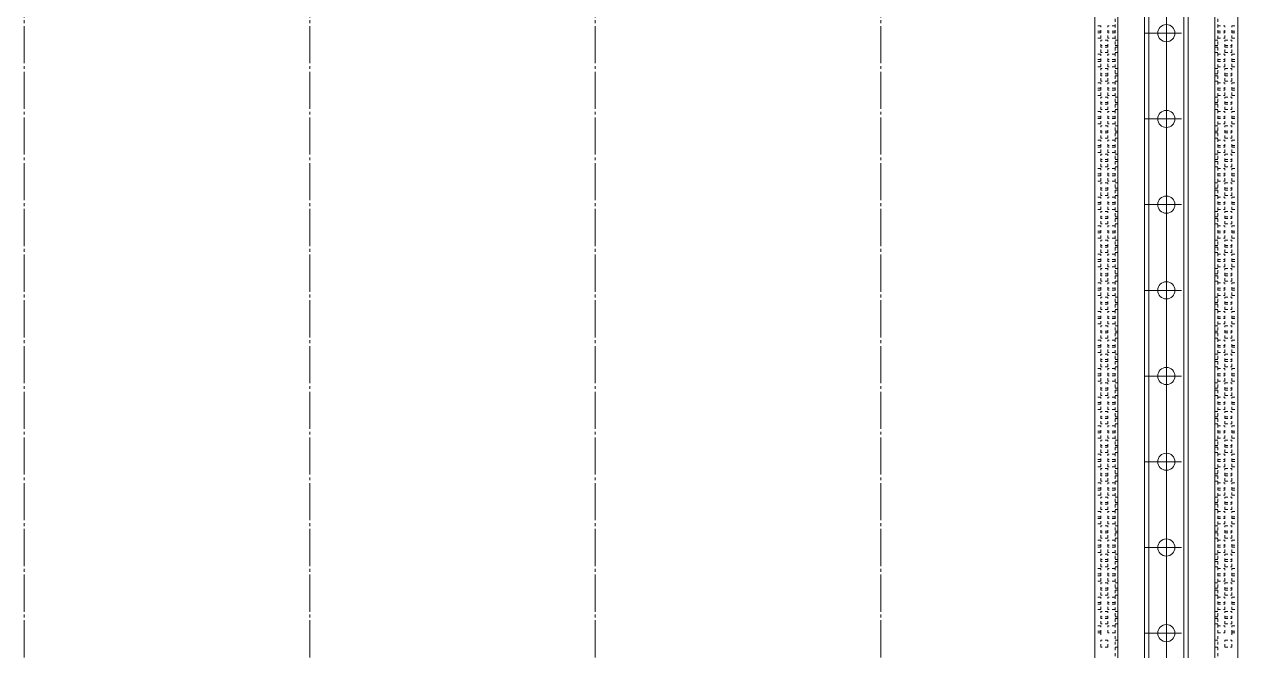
# Model space of a CAD drawing. Header units: millimetres. Extents: x 132745 to 150447, y -25377 to -12762.
# Drawn here: x 134965.9 to 135390.9, y -15316.6 to -15097.3 of the extents above; entities that cross this region are included whole.
import ezdxf

# ---------------------------------------------------------------- set-up
doc = ezdxf.new("R2010")
doc.units = ezdxf.units.MM
doc.linetypes.add('AD_LTYPE1 0 mm', pattern=[16, 13, -1, 1, -1])
doc.linetypes.add('AD_LTYPE3 0 mm', pattern=[2, 1, -1])
doc.layers.add('CAXA_0', color=7, linetype='Continuous', lineweight=18)
for name, color, linetype, lineweight, true_color in [('cdr_dwg1', 4, 'Continuous', 18, 0x00ffff), ('cdr_dwg3', 1, 'AD_LTYPE1 0 mm', 18, 0xff0000), ('cdr_dwg5', 6, 'AD_LTYPE3 0 mm', 18, 0xff00ff)]:
    doc.layers.add(name, color=color, linetype=linetype, lineweight=lineweight, true_color=true_color)

msp = doc.modelspace()

# ---------------------------------------------------------------- linework, layer by layer
at = {"layer": 'CAXA_0', "color": 4, "linetype": 'Continuous', "true_color": 0x00ffff}
for p, q in [((135358.217, -16145.337), (135358.217, -14441.471)), ((135373.602, -16145.337), (135373.602, -14441.471))]:
    msp.add_line(p, q, dxfattribs=at)
at = {"layer": 'CAXA_0', "color": 7, "linetype": 'Continuous'}
for p, q in [((135359.756, -16145.337), (135359.756, -14441.471)), ((135372.064, -16145.337), (135372.064, -14441.471))]:
    msp.add_line(p, q, dxfattribs=at)
at = {"layer": 'cdr_dwg1', "linetype": 'Continuous'}
for p, q in [((135340.91, -14481.471), (135340.91, -16135.337)), ((135348.91, -14481.471), (135348.91, -16135.337)), ((135382.91, -14481.471), (135382.91, -16135.337)), ((135390.91, -14481.471), (135390.91, -16135.337))]:
    msp.add_line(p, q, dxfattribs=at)
for centre in [(135365.91, -15100.471), (135365.91, -15130.471), (135365.91, -15160.471), (135365.91, -15190.471), (135365.91, -15220.471), (135365.91, -15250.471), (135365.91, -15280.471), (135365.91, -15310.471)]:
    msp.add_circle(centre, 3, dxfattribs=at)
at = {"layer": 'cdr_dwg3', "linetype": 'AD_LTYPE1 0 mm'}
for p, q in [((134965.91, -14377.961), (134965.91, -16225.471)), ((135065.91, -14377.961), (135065.91, -16225.471)), ((135165.91, -14377.961), (135165.91, -16225.471)), ((135265.91, -14377.961), (135265.91, -16225.471)), ((135365.91, -14377.961), (135365.91, -16225.471)), ((135365.91, -14409.707), (135365.91, -15588.471)), ((135365.91, -14437.471), (135365.91, -15451.791)), ((135358.217, -15100.471), (135372.064, -15100.471)), ((135358.217, -15130.471), (135372.064, -15130.471)), ((135358.217, -15160.471), (135372.064, -15160.471)), ((135358.217, -15190.471), (135372.064, -15190.471)), ((135358.217, -15220.471), (135372.064, -15220.471)), ((135358.217, -15250.471), (135372.064, -15250.471)), ((135358.217, -15280.471), (135372.064, -15280.471)), ((135358.217, -15310.471), (135372.064, -15310.471))]:
    msp.add_line(p, q, dxfattribs=at)
at = {"layer": 'cdr_dwg5', "linetype": 'AD_LTYPE3 0 mm'}
for p, q in [((135347.932, -15400.471), (135347.932, -14796.567)), ((135383.887, -15400.471), (135383.887, -14796.567)), ((135347.932, -15308.428), (135347.932, -14975.332)), ((135383.887, -15308.428), (135383.887, -14975.332)), ((135342.932, -15097.862), (135340.91, -15097.862)), ((135342.932, -15099.724), (135340.91, -15099.724)), ((135342.932, -15100.362), (135342.932, -15097.862)), ((135342.932, -15102.224), (135342.932, -15099.724)), ((135347.932, -15097.862), (135345.432, -15097.862)), ((135345.432, -15100.362), (135345.432, -15097.862)), ((135347.932, -15099.724), (135345.432, -15099.724)), ((135345.432, -15102.224), (135345.432, -15099.724)), ((135383.887, -15097.862), (135386.387, -15097.862)), ((135383.887, -15099.724), (135386.387, -15099.724)), ((135386.387, -15100.362), (135386.387, -15097.862)), ((135386.387, -15102.224), (135386.387, -15099.724)), ((135388.887, -15097.862), (135390.91, -15097.862)), ((135388.887, -15100.362), (135388.887, -15097.862)), ((135388.887, -15099.724), (135390.91, -15099.724)), ((135388.887, -15102.224), (135388.887, -15099.724)), ((135342.932, -15100.362), (135340.91, -15100.362)), ((135342.932, -15102.224), (135340.91, -15102.224)), ((135345.432, -15102.862), (135342.932, -15102.862)), ((135342.932, -15105.362), (135342.932, -15102.862)), ((135347.932, -15100.362), (135345.432, -15100.362)), ((135347.932, -15102.224), (135345.432, -15102.224)), ((135345.432, -15105.362), (135345.432, -15102.862)), ((135348.91, -15102.862), (135347.932, -15102.862)), ((135382.91, -15102.862), (135383.887, -15102.862)), ((135383.887, -15100.362), (135386.387, -15100.362)), ((135383.887, -15102.224), (135386.387, -15102.224)), ((135386.387, -15102.862), (135388.887, -15102.862)), ((135386.387, -15105.362), (135386.387, -15102.862)), ((135388.887, -15100.362), (135390.91, -15100.362)), ((135388.887, -15102.224), (135390.91, -15102.224)), ((135388.887, -15105.362), (135388.887, -15102.862)), ((135342.932, -15107.862), (135340.91, -15107.862)), ((135345.432, -15104.724), (135342.932, -15104.724)), ((135342.932, -15107.224), (135342.932, -15104.724)), ((135345.432, -15105.362), (135342.932, -15105.362)), ((135345.432, -15107.224), (135342.932, -15107.224)), ((135342.932, -15110.362), (135342.932, -15107.862)), ((135345.432, -15107.224), (135345.432, -15104.724)), ((135347.932, -15107.862), (135345.432, -15107.862)), ((135345.432, -15110.362), (135345.432, -15107.862)), ((135348.91, -15104.724), (135347.932, -15104.724)), ((135348.91, -15105.362), (135347.932, -15105.362)), ((135348.91, -15107.224), (135347.932, -15107.224)), ((135382.91, -15104.724), (135383.887, -15104.724)), ((135382.91, -15105.362), (135383.887, -15105.362)), ((135382.91, -15107.224), (135383.887, -15107.224)), ((135383.887, -15107.862), (135386.387, -15107.862)), ((135386.387, -15104.724), (135388.887, -15104.724)), ((135386.387, -15107.224), (135386.387, -15104.724)), ((135386.387, -15105.362), (135388.887, -15105.362)), ((135386.387, -15107.224), (135388.887, -15107.224)), ((135386.387, -15110.362), (135386.387, -15107.862)), ((135388.887, -15107.224), (135388.887, -15104.724)), ((135388.887, -15107.862), (135390.91, -15107.862)), ((135388.887, -15110.362), (135388.887, -15107.862)), ((135342.932, -15109.724), (135340.91, -15109.724)), ((135342.932, -15110.362), (135340.91, -15110.362)), ((135342.932, -15112.224), (135340.91, -15112.224)), ((135342.932, -15112.224), (135342.932, -15109.724)), ((135345.432, -15112.862), (135342.932, -15112.862)), ((135342.932, -15115.362), (135342.932, -15112.862)), ((135347.932, -15109.724), (135345.432, -15109.724)), ((135345.432, -15112.224), (135345.432, -15109.724)), ((135347.932, -15110.362), (135345.432, -15110.362)), ((135347.932, -15112.224), (135345.432, -15112.224)), ((135345.432, -15115.362), (135345.432, -15112.862)), ((135348.91, -15112.862), (135347.932, -15112.862)), ((135382.91, -15112.862), (135383.887, -15112.862)), ((135383.887, -15109.724), (135386.387, -15109.724)), ((135383.887, -15110.362), (135386.387, -15110.362)), ((135383.887, -15112.224), (135386.387, -15112.224)), ((135386.387, -15112.224), (135386.387, -15109.724)), ((135386.387, -15112.862), (135388.887, -15112.862)), ((135386.387, -15115.362), (135386.387, -15112.862)), ((135388.887, -15109.724), (135390.91, -15109.724)), ((135388.887, -15112.224), (135388.887, -15109.724)), ((135388.887, -15110.362), (135390.91, -15110.362)), ((135388.887, -15112.224), (135390.91, -15112.224)), ((135388.887, -15115.362), (135388.887, -15112.862)), ((135345.432, -15114.724), (135342.932, -15114.724)), ((135342.932, -15117.224), (135342.932, -15114.724)), ((135345.432, -15115.362), (135342.932, -15115.362)), ((135345.432, -15117.224), (135342.932, -15117.224)), ((135345.432, -15117.224), (135345.432, -15114.724)), ((135348.91, -15114.724), (135347.932, -15114.724)), ((135348.91, -15115.362), (135347.932, -15115.362)), ((135348.91, -15117.224), (135347.932, -15117.224)), ((135382.91, -15114.724), (135383.887, -15114.724)), ((135382.91, -15115.362), (135383.887, -15115.362)), ((135382.91, -15117.224), (135383.887, -15117.224)), ((135386.387, -15114.724), (135388.887, -15114.724)), ((135386.387, -15117.224), (135386.387, -15114.724)), ((135386.387, -15115.362), (135388.887, -15115.362)), ((135386.387, -15117.224), (135388.887, -15117.224)), ((135388.887, -15117.224), (135388.887, -15114.724)), ((135342.932, -15117.862), (135340.91, -15117.862)), ((135342.932, -15119.724), (135340.91, -15119.724)), ((135342.932, -15120.362), (135340.91, -15120.362)), ((135342.932, -15120.362), (135342.932, -15117.862)), ((135342.932, -15122.224), (135342.932, -15119.724)), ((135347.932, -15117.862), (135345.432, -15117.862)), ((135345.432, -15120.362), (135345.432, -15117.862)), ((135347.932, -15119.724), (135345.432, -15119.724)), ((135345.432, -15122.224), (135345.432, -15119.724)), ((135347.932, -15120.362), (135345.432, -15120.362)), ((135383.887, -15117.862), (135386.387, -15117.862)), ((135383.887, -15119.724), (135386.387, -15119.724)), ((135383.887, -15120.362), (135386.387, -15120.362)), ((135386.387, -15120.362), (135386.387, -15117.862)), ((135386.387, -15122.224), (135386.387, -15119.724)), ((135388.887, -15117.862), (135390.91, -15117.862)), ((135388.887, -15120.362), (135388.887, -15117.862)), ((135388.887, -15119.724), (135390.91, -15119.724)), ((135388.887, -15122.224), (135388.887, -15119.724)), ((135388.887, -15120.362), (135390.91, -15120.362)), ((135342.932, -15122.224), (135340.91, -15122.224)), ((135345.432, -15122.862), (135342.932, -15122.862)), ((135342.932, -15125.362), (135342.932, -15122.862)), ((135345.432, -15124.724), (135342.932, -15124.724)), ((135342.932, -15127.224), (135342.932, -15124.724)), ((135345.432, -15125.362), (135342.932, -15125.362)), ((135347.932, -15122.224), (135345.432, -15122.224)), ((135345.432, -15125.362), (135345.432, -15122.862)), ((135345.432, -15127.224), (135345.432, -15124.724)), ((135348.91, -15122.862), (135347.932, -15122.862)), ((135348.91, -15124.724), (135347.932, -15124.724)), ((135348.91, -15125.362), (135347.932, -15125.362)), ((135382.91, -15122.862), (135383.887, -15122.862)), ((135382.91, -15124.724), (135383.887, -15124.724)), ((135382.91, -15125.362), (135383.887, -15125.362)), ((135383.887, -15122.224), (135386.387, -15122.224)), ((135386.387, -15122.862), (135388.887, -15122.862)), ((135386.387, -15125.362), (135386.387, -15122.862)), ((135386.387, -15124.724), (135388.887, -15124.724)), ((135386.387, -15127.224), (135386.387, -15124.724)), ((135386.387, -15125.362), (135388.887, -15125.362)), ((135388.887, -15122.224), (135390.91, -15122.224)), ((135388.887, -15125.362), (135388.887, -15122.862)), ((135388.887, -15127.224), (135388.887, -15124.724)), ((135342.932, -15127.862), (135340.91, -15127.862)), ((135342.932, -15129.724), (135340.91, -15129.724)), ((135345.432, -15127.224), (135342.932, -15127.224)), ((135342.932, -15130.362), (135342.932, -15127.862)), ((135342.932, -15132.224), (135342.932, -15129.724)), ((135347.932, -15127.862), (135345.432, -15127.862)), ((135345.432, -15130.362), (135345.432, -15127.862)), ((135347.932, -15129.724), (135345.432, -15129.724)), ((135345.432, -15132.224), (135345.432, -15129.724)), ((135348.91, -15127.224), (135347.932, -15127.224)), ((135382.91, -15127.224), (135383.887, -15127.224)), ((135383.887, -15127.862), (135386.387, -15127.862)), ((135383.887, -15129.724), (135386.387, -15129.724)), ((135386.387, -15127.224), (135388.887, -15127.224)), ((135386.387, -15130.362), (135386.387, -15127.862)), ((135386.387, -15132.224), (135386.387, -15129.724)), ((135388.887, -15127.862), (135390.91, -15127.862)), ((135388.887, -15130.362), (135388.887, -15127.862)), ((135388.887, -15129.724), (135390.91, -15129.724)), ((135388.887, -15132.224), (135388.887, -15129.724)), ((135342.932, -15130.362), (135340.91, -15130.362)), ((135342.932, -15132.224), (135340.91, -15132.224)), ((135345.432, -15132.862), (135342.932, -15132.862)), ((135342.932, -15135.362), (135342.932, -15132.862)), ((135347.932, -15130.362), (135345.432, -15130.362)), ((135347.932, -15132.224), (135345.432, -15132.224)), ((135345.432, -15135.362), (135345.432, -15132.862)), ((135348.91, -15132.862), (135347.932, -15132.862)), ((135382.91, -15132.862), (135383.887, -15132.862)), ((135383.887, -15130.362), (135386.387, -15130.362)), ((135383.887, -15132.224), (135386.387, -15132.224)), ((135386.387, -15132.862), (135388.887, -15132.862)), ((135386.387, -15135.362), (135386.387, -15132.862)), ((135388.887, -15130.362), (135390.91, -15130.362)), ((135388.887, -15132.224), (135390.91, -15132.224)), ((135388.887, -15135.362), (135388.887, -15132.862)), ((135342.932, -15137.862), (135340.91, -15137.862)), ((135345.432, -15134.724), (135342.932, -15134.724)), ((135342.932, -15137.224), (135342.932, -15134.724)), ((135345.432, -15135.362), (135342.932, -15135.362)), ((135345.432, -15137.224), (135342.932, -15137.224)), ((135342.932, -15140.362), (135342.932, -15137.862)), ((135345.432, -15137.224), (135345.432, -15134.724)), ((135347.932, -15137.862), (135345.432, -15137.862)), ((135345.432, -15140.362), (135345.432, -15137.862)), ((135348.91, -15134.724), (135347.932, -15134.724)), ((135348.91, -15135.362), (135347.932, -15135.362)), ((135348.91, -15137.224), (135347.932, -15137.224)), ((135382.91, -15134.724), (135383.887, -15134.724)), ((135382.91, -15135.362), (135383.887, -15135.362)), ((135382.91, -15137.224), (135383.887, -15137.224)), ((135383.887, -15137.862), (135386.387, -15137.862)), ((135386.387, -15134.724), (135388.887, -15134.724)), ((135386.387, -15137.224), (135386.387, -15134.724)), ((135386.387, -15135.362), (135388.887, -15135.362)), ((135386.387, -15137.224), (135388.887, -15137.224)), ((135386.387, -15140.362), (135386.387, -15137.862)), ((135388.887, -15137.224), (135388.887, -15134.724)), ((135388.887, -15137.862), (135390.91, -15137.862)), ((135388.887, -15140.362), (135388.887, -15137.862)), ((135342.932, -15139.724), (135340.91, -15139.724)), ((135342.932, -15140.362), (135340.91, -15140.362)), ((135342.932, -15142.224), (135340.91, -15142.224)), ((135342.932, -15142.224), (135342.932, -15139.724)), ((135347.932, -15139.724), (135345.432, -15139.724)), ((135345.432, -15142.224), (135345.432, -15139.724)), ((135347.932, -15140.362), (135345.432, -15140.362)), ((135347.932, -15142.224), (135345.432, -15142.224)), ((135383.887, -15139.724), (135386.387, -15139.724)), ((135383.887, -15140.362), (135386.387, -15140.362)), ((135383.887, -15142.224), (135386.387, -15142.224)), ((135386.387, -15142.224), (135386.387, -15139.724)), ((135388.887, -15139.724), (135390.91, -15139.724)), ((135388.887, -15142.224), (135388.887, -15139.724)), ((135388.887, -15140.362), (135390.91, -15140.362)), ((135388.887, -15142.224), (135390.91, -15142.224)), ((135345.432, -15142.862), (135342.932, -15142.862)), ((135342.932, -15145.362), (135342.932, -15142.862)), ((135345.432, -15144.724), (135342.932, -15144.724)), ((135342.932, -15147.224), (135342.932, -15144.724)), ((135345.432, -15145.362), (135342.932, -15145.362)), ((135345.432, -15145.362), (135345.432, -15142.862)), ((135345.432, -15147.224), (135345.432, -15144.724)), ((135348.91, -15142.862), (135347.932, -15142.862)), ((135348.91, -15144.724), (135347.932, -15144.724)), ((135348.91, -15145.362), (135347.932, -15145.362)), ((135382.91, -15142.862), (135383.887, -15142.862)), ((135382.91, -15144.724), (135383.887, -15144.724)), ((135382.91, -15145.362), (135383.887, -15145.362)), ((135386.387, -15142.862), (135388.887, -15142.862)), ((135386.387, -15145.362), (135386.387, -15142.862)), ((135386.387, -15144.724), (135388.887, -15144.724)), ((135386.387, -15147.224), (135386.387, -15144.724)), ((135386.387, -15145.362), (135388.887, -15145.362)), ((135388.887, -15145.362), (135388.887, -15142.862)), ((135388.887, -15147.224), (135388.887, -15144.724)), ((135342.932, -15147.862), (135340.91, -15147.862)), ((135342.932, -15149.724), (135340.91, -15149.724)), ((135342.932, -15150.362), (135340.91, -15150.362)), ((135345.432, -15147.224), (135342.932, -15147.224)), ((135342.932, -15150.362), (135342.932, -15147.862)), ((135342.932, -15152.224), (135342.932, -15149.724)), ((135347.932, -15147.862), (135345.432, -15147.862)), ((135345.432, -15150.362), (135345.432, -15147.862)), ((135347.932, -15149.724), (135345.432, -15149.724)), ((135345.432, -15152.224), (135345.432, -15149.724)), ((135347.932, -15150.362), (135345.432, -15150.362)), ((135348.91, -15147.224), (135347.932, -15147.224)), ((135382.91, -15147.224), (135383.887, -15147.224)), ((135383.887, -15147.862), (135386.387, -15147.862)), ((135383.887, -15149.724), (135386.387, -15149.724)), ((135383.887, -15150.362), (135386.387, -15150.362)), ((135386.387, -15147.224), (135388.887, -15147.224)), ((135386.387, -15150.362), (135386.387, -15147.862)), ((135386.387, -15152.224), (135386.387, -15149.724)), ((135388.887, -15147.862), (135390.91, -15147.862)), ((135388.887, -15150.362), (135388.887, -15147.862)), ((135388.887, -15149.724), (135390.91, -15149.724)), ((135388.887, -15152.224), (135388.887, -15149.724)), ((135388.887, -15150.362), (135390.91, -15150.362)), ((135342.932, -15152.224), (135340.91, -15152.224)), ((135345.432, -15152.862), (135342.932, -15152.862)), ((135342.932, -15155.362), (135342.932, -15152.862)), ((135345.432, -15154.724), (135342.932, -15154.724)), ((135342.932, -15157.224), (135342.932, -15154.724)), ((135345.432, -15155.362), (135342.932, -15155.362)), ((135347.932, -15152.224), (135345.432, -15152.224)), ((135345.432, -15155.362), (135345.432, -15152.862)), ((135345.432, -15157.224), (135345.432, -15154.724)), ((135348.91, -15152.862), (135347.932, -15152.862)), ((135348.91, -15154.724), (135347.932, -15154.724)), ((135348.91, -15155.362), (135347.932, -15155.362)), ((135382.91, -15152.862), (135383.887, -15152.862)), ((135382.91, -15154.724), (135383.887, -15154.724)), ((135382.91, -15155.362), (135383.887, -15155.362)), ((135383.887, -15152.224), (135386.387, -15152.224)), ((135386.387, -15152.862), (135388.887, -15152.862)), ((135386.387, -15155.362), (135386.387, -15152.862)), ((135386.387, -15154.724), (135388.887, -15154.724)), ((135386.387, -15157.224), (135386.387, -15154.724)), ((135386.387, -15155.362), (135388.887, -15155.362)), ((135388.887, -15152.224), (135390.91, -15152.224)), ((135388.887, -15155.362), (135388.887, -15152.862)), ((135388.887, -15157.224), (135388.887, -15154.724)), ((135342.932, -15157.862), (135340.91, -15157.862)), ((135342.932, -15159.724), (135340.91, -15159.724)), ((135345.432, -15157.224), (135342.932, -15157.224)), ((135342.932, -15160.362), (135342.932, -15157.862)), ((135342.932, -15162.224), (135342.932, -15159.724)), ((135347.932, -15157.862), (135345.432, -15157.862)), ((135345.432, -15160.362), (135345.432, -15157.862)), ((135347.932, -15159.724), (135345.432, -15159.724)), ((135345.432, -15162.224), (135345.432, -15159.724)), ((135348.91, -15157.224), (135347.932, -15157.224)), ((135382.91, -15157.224), (135383.887, -15157.224)), ((135383.887, -15157.862), (135386.387, -15157.862)), ((135383.887, -15159.724), (135386.387, -15159.724)), ((135386.387, -15157.224), (135388.887, -15157.224)), ((135386.387, -15160.362), (135386.387, -15157.862)), ((135386.387, -15162.224), (135386.387, -15159.724)), ((135388.887, -15157.862), (135390.91, -15157.862)), ((135388.887, -15160.362), (135388.887, -15157.862)), ((135388.887, -15159.724), (135390.91, -15159.724)), ((135388.887, -15162.224), (135388.887, -15159.724)), ((135342.932, -15160.362), (135340.91, -15160.362)), ((135342.932, -15162.224), (135340.91, -15162.224)), ((135345.432, -15162.862), (135342.932, -15162.862)), ((135342.932, -15165.362), (135342.932, -15162.862)), ((135347.932, -15160.362), (135345.432, -15160.362)), ((135347.932, -15162.224), (135345.432, -15162.224)), ((135345.432, -15165.362), (135345.432, -15162.862)), ((135348.91, -15162.862), (135347.932, -15162.862)), ((135382.91, -15162.862), (135383.887, -15162.862)), ((135383.887, -15160.362), (135386.387, -15160.362)), ((135383.887, -15162.224), (135386.387, -15162.224)), ((135386.387, -15162.862), (135388.887, -15162.862)), ((135386.387, -15165.362), (135386.387, -15162.862)), ((135388.887, -15160.362), (135390.91, -15160.362)), ((135388.887, -15162.224), (135390.91, -15162.224)), ((135388.887, -15165.362), (135388.887, -15162.862)), ((135342.932, -15167.862), (135340.91, -15167.862)), ((135345.432, -15164.724), (135342.932, -15164.724)), ((135342.932, -15167.224), (135342.932, -15164.724)), ((135345.432, -15165.362), (135342.932, -15165.362)), ((135345.432, -15167.224), (135342.932, -15167.224)), ((135342.932, -15170.362), (135342.932, -15167.862)), ((135345.432, -15167.224), (135345.432, -15164.724)), ((135347.932, -15167.862), (135345.432, -15167.862)), ((135345.432, -15170.362), (135345.432, -15167.862)), ((135348.91, -15164.724), (135347.932, -15164.724)), ((135348.91, -15165.362), (135347.932, -15165.362)), ((135348.91, -15167.224), (135347.932, -15167.224)), ((135382.91, -15164.724), (135383.887, -15164.724)), ((135382.91, -15165.362), (135383.887, -15165.362)), ((135382.91, -15167.224), (135383.887, -15167.224)), ((135383.887, -15167.862), (135386.387, -15167.862)), ((135386.387, -15164.724), (135388.887, -15164.724)), ((135386.387, -15167.224), (135386.387, -15164.724)), ((135386.387, -15165.362), (135388.887, -15165.362)), ((135386.387, -15167.224), (135388.887, -15167.224)), ((135386.387, -15170.362), (135386.387, -15167.862)), ((135388.887, -15167.224), (135388.887, -15164.724)), ((135388.887, -15167.862), (135390.91, -15167.862)), ((135388.887, -15170.362), (135388.887, -15167.862)), ((135342.932, -15169.724), (135340.91, -15169.724)), ((135342.932, -15170.362), (135340.91, -15170.362)), ((135342.932, -15172.224), (135340.91, -15172.224)), ((135342.932, -15172.224), (135342.932, -15169.724)), ((135347.932, -15169.724), (135345.432, -15169.724)), ((135345.432, -15172.224), (135345.432, -15169.724)), ((135347.932, -15170.362), (135345.432, -15170.362)), ((135347.932, -15172.224), (135345.432, -15172.224)), ((135383.887, -15169.724), (135386.387, -15169.724)), ((135383.887, -15170.362), (135386.387, -15170.362)), ((135383.887, -15172.224), (135386.387, -15172.224)), ((135386.387, -15172.224), (135386.387, -15169.724)), ((135388.887, -15169.724), (135390.91, -15169.724)), ((135388.887, -15172.224), (135388.887, -15169.724)), ((135388.887, -15170.362), (135390.91, -15170.362)), ((135388.887, -15172.224), (135390.91, -15172.224)), ((135345.432, -15172.862), (135342.932, -15172.862)), ((135342.932, -15175.362), (135342.932, -15172.862)), ((135345.432, -15174.724), (135342.932, -15174.724)), ((135342.932, -15177.224), (135342.932, -15174.724)), ((135345.432, -15175.362), (135342.932, -15175.362)), ((135345.432, -15175.362), (135345.432, -15172.862)), ((135345.432, -15177.224), (135345.432, -15174.724)), ((135348.91, -15172.862), (135347.932, -15172.862)), ((135348.91, -15174.724), (135347.932, -15174.724)), ((135348.91, -15175.362), (135347.932, -15175.362)), ((135382.91, -15172.862), (135383.887, -15172.862)), ((135382.91, -15174.724), (135383.887, -15174.724)), ((135382.91, -15175.362), (135383.887, -15175.362)), ((135386.387, -15172.862), (135388.887, -15172.862)), ((135386.387, -15175.362), (135386.387, -15172.862)), ((135386.387, -15174.724), (135388.887, -15174.724)), ((135386.387, -15177.224), (135386.387, -15174.724)), ((135386.387, -15175.362), (135388.887, -15175.362)), ((135388.887, -15175.362), (135388.887, -15172.862)), ((135388.887, -15177.224), (135388.887, -15174.724)), ((135342.932, -15177.862), (135340.91, -15177.862)), ((135342.932, -15179.724), (135340.91, -15179.724)), ((135342.932, -15180.362), (135340.91, -15180.362)), ((135345.432, -15177.224), (135342.932, -15177.224)), ((135342.932, -15180.362), (135342.932, -15177.862)), ((135342.932, -15182.224), (135342.932, -15179.724)), ((135347.932, -15177.862), (135345.432, -15177.862)), ((135345.432, -15180.362), (135345.432, -15177.862)), ((135347.932, -15179.724), (135345.432, -15179.724)), ((135345.432, -15182.224), (135345.432, -15179.724)), ((135347.932, -15180.362), (135345.432, -15180.362)), ((135348.91, -15177.224), (135347.932, -15177.224)), ((135382.91, -15177.224), (135383.887, -15177.224)), ((135383.887, -15177.862), (135386.387, -15177.862)), ((135383.887, -15179.724), (135386.387, -15179.724)), ((135383.887, -15180.362), (135386.387, -15180.362)), ((135386.387, -15177.224), (135388.887, -15177.224)), ((135386.387, -15180.362), (135386.387, -15177.862)), ((135386.387, -15182.224), (135386.387, -15179.724)), ((135388.887, -15177.862), (135390.91, -15177.862)), ((135388.887, -15180.362), (135388.887, -15177.862)), ((135388.887, -15179.724), (135390.91, -15179.724)), ((135388.887, -15182.224), (135388.887, -15179.724)), ((135388.887, -15180.362), (135390.91, -15180.362)), ((135342.932, -15182.224), (135340.91, -15182.224)), ((135345.432, -15182.862), (135342.932, -15182.862)), ((135342.932, -15185.362), (135342.932, -15182.862)), ((135345.432, -15184.724), (135342.932, -15184.724)), ((135342.932, -15187.224), (135342.932, -15184.724)), ((135347.932, -15182.224), (135345.432, -15182.224)), ((135345.432, -15185.362), (135345.432, -15182.862)), ((135345.432, -15187.224), (135345.432, -15184.724)), ((135348.91, -15182.862), (135347.932, -15182.862)), ((135348.91, -15184.724), (135347.932, -15184.724)), ((135382.91, -15182.862), (135383.887, -15182.862)), ((135382.91, -15184.724), (135383.887, -15184.724)), ((135383.887, -15182.224), (135386.387, -15182.224)), ((135386.387, -15182.862), (135388.887, -15182.862)), ((135386.387, -15185.362), (135386.387, -15182.862)), ((135386.387, -15184.724), (135388.887, -15184.724)), ((135386.387, -15187.224), (135386.387, -15184.724)), ((135388.887, -15182.224), (135390.91, -15182.224)), ((135388.887, -15185.362), (135388.887, -15182.862)), ((135388.887, -15187.224), (135388.887, -15184.724)), ((135342.932, -15187.862), (135340.91, -15187.862)), ((135345.432, -15185.362), (135342.932, -15185.362)), ((135345.432, -15187.224), (135342.932, -15187.224)), ((135342.932, -15190.362), (135342.932, -15187.862)), ((135347.932, -15187.862), (135345.432, -15187.862)), ((135345.432, -15190.362), (135345.432, -15187.862)), ((135348.91, -15185.362), (135347.932, -15185.362)), ((135348.91, -15187.224), (135347.932, -15187.224)), ((135382.91, -15185.362), (135383.887, -15185.362)), ((135382.91, -15187.224), (135383.887, -15187.224)), ((135383.887, -15187.862), (135386.387, -15187.862)), ((135386.387, -15185.362), (135388.887, -15185.362)), ((135386.387, -15187.224), (135388.887, -15187.224)), ((135386.387, -15190.362), (135386.387, -15187.862)), ((135388.887, -15187.862), (135390.91, -15187.862)), ((135388.887, -15190.362), (135388.887, -15187.862)), ((135342.932, -15189.724), (135340.91, -15189.724)), ((135342.932, -15190.362), (135340.91, -15190.362)), ((135342.932, -15192.224), (135340.91, -15192.224)), ((135342.932, -15192.224), (135342.932, -15189.724)), ((135345.432, -15192.862), (135342.932, -15192.862)), ((135342.932, -15195.362), (135342.932, -15192.862)), ((135347.932, -15189.724), (135345.432, -15189.724)), ((135345.432, -15192.224), (135345.432, -15189.724)), ((135347.932, -15190.362), (135345.432, -15190.362)), ((135347.932, -15192.224), (135345.432, -15192.224)), ((135345.432, -15195.362), (135345.432, -15192.862)), ((135348.91, -15192.862), (135347.932, -15192.862)), ((135382.91, -15192.862), (135383.887, -15192.862)), ((135383.887, -15189.724), (135386.387, -15189.724)), ((135383.887, -15190.362), (135386.387, -15190.362)), ((135383.887, -15192.224), (135386.387, -15192.224)), ((135386.387, -15192.224), (135386.387, -15189.724)), ((135386.387, -15192.862), (135388.887, -15192.862)), ((135386.387, -15195.362), (135386.387, -15192.862)), ((135388.887, -15189.724), (135390.91, -15189.724)), ((135388.887, -15192.224), (135388.887, -15189.724)), ((135388.887, -15190.362), (135390.91, -15190.362)), ((135388.887, -15192.224), (135390.91, -15192.224)), ((135388.887, -15195.362), (135388.887, -15192.862)), ((135342.932, -15197.862), (135340.91, -15197.862)), ((135345.432, -15194.724), (135342.932, -15194.724)), ((135342.932, -15197.224), (135342.932, -15194.724)), ((135345.432, -15195.362), (135342.932, -15195.362)), ((135345.432, -15197.224), (135342.932, -15197.224)), ((135342.932, -15200.362), (135342.932, -15197.862)), ((135345.432, -15197.224), (135345.432, -15194.724)), ((135347.932, -15197.862), (135345.432, -15197.862)), ((135345.432, -15200.362), (135345.432, -15197.862)), ((135348.91, -15194.724), (135347.932, -15194.724)), ((135348.91, -15195.362), (135347.932, -15195.362)), ((135348.91, -15197.224), (135347.932, -15197.224)), ((135382.91, -15194.724), (135383.887, -15194.724)), ((135382.91, -15195.362), (135383.887, -15195.362)), ((135382.91, -15197.224), (135383.887, -15197.224)), ((135383.887, -15197.862), (135386.387, -15197.862)), ((135386.387, -15194.724), (135388.887, -15194.724)), ((135386.387, -15197.224), (135386.387, -15194.724)), ((135386.387, -15195.362), (135388.887, -15195.362)), ((135386.387, -15197.224), (135388.887, -15197.224)), ((135386.387, -15200.362), (135386.387, -15197.862)), ((135388.887, -15197.224), (135388.887, -15194.724)), ((135388.887, -15197.862), (135390.91, -15197.862)), ((135388.887, -15200.362), (135388.887, -15197.862)), ((135342.932, -15199.724), (135340.91, -15199.724)), ((135342.932, -15200.362), (135340.91, -15200.362)), ((135342.932, -15202.224), (135340.91, -15202.224)), ((135342.932, -15202.224), (135342.932, -15199.724)), ((135347.932, -15199.724), (135345.432, -15199.724)), ((135345.432, -15202.224), (135345.432, -15199.724)), ((135347.932, -15200.362), (135345.432, -15200.362)), ((135347.932, -15202.224), (135345.432, -15202.224)), ((135383.887, -15199.724), (135386.387, -15199.724)), ((135383.887, -15200.362), (135386.387, -15200.362)), ((135383.887, -15202.224), (135386.387, -15202.224)), ((135386.387, -15202.224), (135386.387, -15199.724)), ((135388.887, -15199.724), (135390.91, -15199.724)), ((135388.887, -15202.224), (135388.887, -15199.724)), ((135388.887, -15200.362), (135390.91, -15200.362)), ((135388.887, -15202.224), (135390.91, -15202.224)), ((135345.432, -15202.862), (135342.932, -15202.862)), ((135342.932, -15205.362), (135342.932, -15202.862)), ((135345.432, -15204.724), (135342.932, -15204.724)), ((135342.932, -15207.224), (135342.932, -15204.724)), ((135345.432, -15205.362), (135342.932, -15205.362)), ((135345.432, -15205.362), (135345.432, -15202.862)), ((135345.432, -15207.224), (135345.432, -15204.724)), ((135348.91, -15202.862), (135347.932, -15202.862)), ((135348.91, -15204.724), (135347.932, -15204.724)), ((135348.91, -15205.362), (135347.932, -15205.362)), ((135382.91, -15202.862), (135383.887, -15202.862)), ((135382.91, -15204.724), (135383.887, -15204.724)), ((135382.91, -15205.362), (135383.887, -15205.362)), ((135386.387, -15202.862), (135388.887, -15202.862)), ((135386.387, -15205.362), (135386.387, -15202.862)), ((135386.387, -15204.724), (135388.887, -15204.724)), ((135386.387, -15207.224), (135386.387, -15204.724)), ((135386.387, -15205.362), (135388.887, -15205.362)), ((135388.887, -15205.362), (135388.887, -15202.862)), ((135388.887, -15207.224), (135388.887, -15204.724)), ((135342.932, -15207.862), (135340.91, -15207.862)), ((135342.932, -15209.724), (135340.91, -15209.724)), ((135342.932, -15210.362), (135340.91, -15210.362)), ((135345.432, -15207.224), (135342.932, -15207.224)), ((135342.932, -15210.362), (135342.932, -15207.862)), ((135342.932, -15212.224), (135342.932, -15209.724)), ((135347.932, -15207.862), (135345.432, -15207.862)), ((135345.432, -15210.362), (135345.432, -15207.862)), ((135347.932, -15209.724), (135345.432, -15209.724)), ((135345.432, -15212.224), (135345.432, -15209.724)), ((135347.932, -15210.362), (135345.432, -15210.362)), ((135348.91, -15207.224), (135347.932, -15207.224)), ((135382.91, -15207.224), (135383.887, -15207.224)), ((135383.887, -15207.862), (135386.387, -15207.862)), ((135383.887, -15209.724), (135386.387, -15209.724)), ((135383.887, -15210.362), (135386.387, -15210.362)), ((135386.387, -15207.224), (135388.887, -15207.224)), ((135386.387, -15210.362), (135386.387, -15207.862)), ((135386.387, -15212.224), (135386.387, -15209.724)), ((135388.887, -15207.862), (135390.91, -15207.862)), ((135388.887, -15210.362), (135388.887, -15207.862)), ((135388.887, -15209.724), (135390.91, -15209.724)), ((135388.887, -15212.224), (135388.887, -15209.724)), ((135388.887, -15210.362), (135390.91, -15210.362)), ((135342.932, -15212.224), (135340.91, -15212.224)), ((135345.432, -15212.862), (135342.932, -15212.862)), ((135342.932, -15215.362), (135342.932, -15212.862)), ((135345.432, -15214.724), (135342.932, -15214.724)), ((135342.932, -15217.224), (135342.932, -15214.724)), ((135347.932, -15212.224), (135345.432, -15212.224)), ((135345.432, -15215.362), (135345.432, -15212.862)), ((135345.432, -15217.224), (135345.432, -15214.724)), ((135348.91, -15212.862), (135347.932, -15212.862)), ((135348.91, -15214.724), (135347.932, -15214.724)), ((135382.91, -15212.862), (135383.887, -15212.862)), ((135382.91, -15214.724), (135383.887, -15214.724)), ((135383.887, -15212.224), (135386.387, -15212.224)), ((135386.387, -15212.862), (135388.887, -15212.862)), ((135386.387, -15215.362), (135386.387, -15212.862)), ((135386.387, -15214.724), (135388.887, -15214.724)), ((135386.387, -15217.224), (135386.387, -15214.724)), ((135388.887, -15212.224), (135390.91, -15212.224)), ((135388.887, -15215.362), (135388.887, -15212.862)), ((135388.887, -15217.224), (135388.887, -15214.724)), ((135342.932, -15217.862), (135340.91, -15217.862)), ((135345.432, -15215.362), (135342.932, -15215.362)), ((135345.432, -15217.224), (135342.932, -15217.224)), ((135342.932, -15220.362), (135342.932, -15217.862)), ((135347.932, -15217.862), (135345.432, -15217.862)), ((135345.432, -15220.362), (135345.432, -15217.862)), ((135348.91, -15215.362), (135347.932, -15215.362)), ((135348.91, -15217.224), (135347.932, -15217.224)), ((135382.91, -15215.362), (135383.887, -15215.362)), ((135382.91, -15217.224), (135383.887, -15217.224)), ((135383.887, -15217.862), (135386.387, -15217.862)), ((135386.387, -15215.362), (135388.887, -15215.362)), ((135386.387, -15217.224), (135388.887, -15217.224)), ((135386.387, -15220.362), (135386.387, -15217.862)), ((135388.887, -15217.862), (135390.91, -15217.862)), ((135388.887, -15220.362), (135388.887, -15217.862)), ((135342.932, -15219.724), (135340.91, -15219.724)), ((135342.932, -15220.362), (135340.91, -15220.362)), ((135342.932, -15222.224), (135340.91, -15222.224)), ((135342.932, -15222.224), (135342.932, -15219.724)), ((135345.432, -15222.862), (135342.932, -15222.862)), ((135342.932, -15225.362), (135342.932, -15222.862)), ((135347.932, -15219.724), (135345.432, -15219.724)), ((135345.432, -15222.224), (135345.432, -15219.724)), ((135347.932, -15220.362), (135345.432, -15220.362)), ((135347.932, -15222.224), (135345.432, -15222.224)), ((135345.432, -15225.362), (135345.432, -15222.862)), ((135348.91, -15222.862), (135347.932, -15222.862)), ((135382.91, -15222.862), (135383.887, -15222.862)), ((135383.887, -15219.724), (135386.387, -15219.724)), ((135383.887, -15220.362), (135386.387, -15220.362)), ((135383.887, -15222.224), (135386.387, -15222.224)), ((135386.387, -15222.224), (135386.387, -15219.724)), ((135386.387, -15222.862), (135388.887, -15222.862)), ((135386.387, -15225.362), (135386.387, -15222.862)), ((135388.887, -15219.724), (135390.91, -15219.724)), ((135388.887, -15222.224), (135388.887, -15219.724)), ((135388.887, -15220.362), (135390.91, -15220.362)), ((135388.887, -15222.224), (135390.91, -15222.224)), ((135388.887, -15225.362), (135388.887, -15222.862)), ((135345.432, -15224.724), (135342.932, -15224.724)), ((135342.932, -15227.224), (135342.932, -15224.724)), ((135345.432, -15225.362), (135342.932, -15225.362)), ((135345.432, -15227.224), (135342.932, -15227.224)), ((135345.432, -15227.224), (135345.432, -15224.724)), ((135348.91, -15224.724), (135347.932, -15224.724)), ((135348.91, -15225.362), (135347.932, -15225.362)), ((135348.91, -15227.224), (135347.932, -15227.224)), ((135382.91, -15224.724), (135383.887, -15224.724)), ((135382.91, -15225.362), (135383.887, -15225.362)), ((135382.91, -15227.224), (135383.887, -15227.224)), ((135386.387, -15224.724), (135388.887, -15224.724)), ((135386.387, -15227.224), (135386.387, -15224.724)), ((135386.387, -15225.362), (135388.887, -15225.362)), ((135386.387, -15227.224), (135388.887, -15227.224)), ((135388.887, -15227.224), (135388.887, -15224.724)), ((135342.932, -15227.862), (135340.91, -15227.862)), ((135342.932, -15229.724), (135340.91, -15229.724)), ((135342.932, -15230.362), (135340.91, -15230.362)), ((135342.932, -15230.362), (135342.932, -15227.862)), ((135342.932, -15232.224), (135342.932, -15229.724)), ((135347.932, -15227.862), (135345.432, -15227.862)), ((135345.432, -15230.362), (135345.432, -15227.862)), ((135347.932, -15229.724), (135345.432, -15229.724)), ((135345.432, -15232.224), (135345.432, -15229.724)), ((135347.932, -15230.362), (135345.432, -15230.362)), ((135383.887, -15227.862), (135386.387, -15227.862)), ((135383.887, -15229.724), (135386.387, -15229.724)), ((135383.887, -15230.362), (135386.387, -15230.362)), ((135386.387, -15230.362), (135386.387, -15227.862)), ((135386.387, -15232.224), (135386.387, -15229.724)), ((135388.887, -15227.862), (135390.91, -15227.862)), ((135388.887, -15230.362), (135388.887, -15227.862)), ((135388.887, -15229.724), (135390.91, -15229.724)), ((135388.887, -15232.224), (135388.887, -15229.724)), ((135388.887, -15230.362), (135390.91, -15230.362)), ((135342.932, -15232.224), (135340.91, -15232.224)), ((135345.432, -15232.862), (135342.932, -15232.862)), ((135342.932, -15235.362), (135342.932, -15232.862)), ((135345.432, -15234.724), (135342.932, -15234.724)), ((135342.932, -15237.224), (135342.932, -15234.724)), ((135345.432, -15235.362), (135342.932, -15235.362)), ((135347.932, -15232.224), (135345.432, -15232.224)), ((135345.432, -15235.362), (135345.432, -15232.862)), ((135345.432, -15237.224), (135345.432, -15234.724)), ((135348.91, -15232.862), (135347.932, -15232.862)), ((135348.91, -15234.724), (135347.932, -15234.724)), ((135348.91, -15235.362), (135347.932, -15235.362)), ((135382.91, -15232.862), (135383.887, -15232.862)), ((135382.91, -15234.724), (135383.887, -15234.724)), ((135382.91, -15235.362), (135383.887, -15235.362)), ((135383.887, -15232.224), (135386.387, -15232.224)), ((135386.387, -15232.862), (135388.887, -15232.862)), ((135386.387, -15235.362), (135386.387, -15232.862)), ((135386.387, -15234.724), (135388.887, -15234.724)), ((135386.387, -15237.224), (135386.387, -15234.724)), ((135386.387, -15235.362), (135388.887, -15235.362)), ((135388.887, -15232.224), (135390.91, -15232.224)), ((135388.887, -15235.362), (135388.887, -15232.862)), ((135388.887, -15237.224), (135388.887, -15234.724)), ((135342.932, -15237.862), (135340.91, -15237.862)), ((135342.932, -15239.724), (135340.91, -15239.724)), ((135342.932, -15240.362), (135340.91, -15240.362)), ((135345.432, -15237.224), (135342.932, -15237.224)), ((135342.932, -15240.362), (135342.932, -15237.862)), ((135342.932, -15242.224), (135342.932, -15239.724)), ((135347.932, -15237.862), (135345.432, -15237.862)), ((135345.432, -15240.362), (135345.432, -15237.862)), ((135347.932, -15239.724), (135345.432, -15239.724)), ((135345.432, -15242.224), (135345.432, -15239.724)), ((135347.932, -15240.362), (135345.432, -15240.362)), ((135348.91, -15237.224), (135347.932, -15237.224)), ((135382.91, -15237.224), (135383.887, -15237.224)), ((135383.887, -15237.862), (135386.387, -15237.862)), ((135383.887, -15239.724), (135386.387, -15239.724)), ((135383.887, -15240.362), (135386.387, -15240.362)), ((135386.387, -15237.224), (135388.887, -15237.224)), ((135386.387, -15240.362), (135386.387, -15237.862)), ((135386.387, -15242.224), (135386.387, -15239.724)), ((135388.887, -15237.862), (135390.91, -15237.862)), ((135388.887, -15240.362), (135388.887, -15237.862)), ((135388.887, -15239.724), (135390.91, -15239.724)), ((135388.887, -15242.224), (135388.887, -15239.724)), ((135388.887, -15240.362), (135390.91, -15240.362)), ((135342.932, -15242.224), (135340.91, -15242.224)), ((135345.432, -15242.862), (135342.932, -15242.862)), ((135342.932, -15245.362), (135342.932, -15242.862)), ((135345.432, -15244.724), (135342.932, -15244.724)), ((135342.932, -15247.224), (135342.932, -15244.724)), ((135347.932, -15242.224), (135345.432, -15242.224)), ((135345.432, -15245.362), (135345.432, -15242.862)), ((135345.432, -15247.224), (135345.432, -15244.724)), ((135348.91, -15242.862), (135347.932, -15242.862)), ((135348.91, -15244.724), (135347.932, -15244.724)), ((135382.91, -15242.862), (135383.887, -15242.862)), ((135382.91, -15244.724), (135383.887, -15244.724)), ((135383.887, -15242.224), (135386.387, -15242.224)), ((135386.387, -15242.862), (135388.887, -15242.862)), ((135386.387, -15245.362), (135386.387, -15242.862)), ((135386.387, -15244.724), (135388.887, -15244.724)), ((135386.387, -15247.224), (135386.387, -15244.724)), ((135388.887, -15242.224), (135390.91, -15242.224)), ((135388.887, -15245.362), (135388.887, -15242.862)), ((135388.887, -15247.224), (135388.887, -15244.724)), ((135342.932, -15247.862), (135340.91, -15247.862)), ((135345.432, -15245.362), (135342.932, -15245.362)), ((135345.432, -15247.224), (135342.932, -15247.224)), ((135342.932, -15250.362), (135342.932, -15247.862)), ((135347.932, -15247.862), (135345.432, -15247.862)), ((135345.432, -15250.362), (135345.432, -15247.862)), ((135348.91, -15245.362), (135347.932, -15245.362)), ((135348.91, -15247.224), (135347.932, -15247.224)), ((135382.91, -15245.362), (135383.887, -15245.362)), ((135382.91, -15247.224), (135383.887, -15247.224)), ((135383.887, -15247.862), (135386.387, -15247.862)), ((135386.387, -15245.362), (135388.887, -15245.362)), ((135386.387, -15247.224), (135388.887, -15247.224)), ((135386.387, -15250.362), (135386.387, -15247.862)), ((135388.887, -15247.862), (135390.91, -15247.862)), ((135388.887, -15250.362), (135388.887, -15247.862)), ((135342.932, -15249.724), (135340.91, -15249.724)), ((135342.932, -15250.362), (135340.91, -15250.362)), ((135342.932, -15252.224), (135340.91, -15252.224)), ((135342.932, -15252.224), (135342.932, -15249.724)), ((135345.432, -15252.862), (135342.932, -15252.862)), ((135342.932, -15255.362), (135342.932, -15252.862)), ((135347.932, -15249.724), (135345.432, -15249.724)), ((135345.432, -15252.224), (135345.432, -15249.724)), ((135347.932, -15250.362), (135345.432, -15250.362)), ((135347.932, -15252.224), (135345.432, -15252.224)), ((135345.432, -15255.362), (135345.432, -15252.862)), ((135348.91, -15252.862), (135347.932, -15252.862)), ((135382.91, -15252.862), (135383.887, -15252.862)), ((135383.887, -15249.724), (135386.387, -15249.724)), ((135383.887, -15250.362), (135386.387, -15250.362)), ((135383.887, -15252.224), (135386.387, -15252.224)), ((135386.387, -15252.224), (135386.387, -15249.724)), ((135386.387, -15252.862), (135388.887, -15252.862)), ((135386.387, -15255.362), (135386.387, -15252.862)), ((135388.887, -15249.724), (135390.91, -15249.724)), ((135388.887, -15252.224), (135388.887, -15249.724)), ((135388.887, -15250.362), (135390.91, -15250.362)), ((135388.887, -15252.224), (135390.91, -15252.224)), ((135388.887, -15255.362), (135388.887, -15252.862)), ((135345.432, -15254.724), (135342.932, -15254.724)), ((135342.932, -15257.224), (135342.932, -15254.724)), ((135345.432, -15255.362), (135342.932, -15255.362)), ((135345.432, -15257.224), (135342.932, -15257.224)), ((135345.432, -15257.224), (135345.432, -15254.724)), ((135348.91, -15254.724), (135347.932, -15254.724)), ((135348.91, -15255.362), (135347.932, -15255.362)), ((135348.91, -15257.224), (135347.932, -15257.224)), ((135382.91, -15254.724), (135383.887, -15254.724)), ((135382.91, -15255.362), (135383.887, -15255.362)), ((135382.91, -15257.224), (135383.887, -15257.224)), ((135386.387, -15254.724), (135388.887, -15254.724)), ((135386.387, -15257.224), (135386.387, -15254.724)), ((135386.387, -15255.362), (135388.887, -15255.362)), ((135386.387, -15257.224), (135388.887, -15257.224)), ((135388.887, -15257.224), (135388.887, -15254.724)), ((135342.932, -15257.862), (135340.91, -15257.862)), ((135342.932, -15259.724), (135340.91, -15259.724)), ((135342.932, -15260.362), (135340.91, -15260.362)), ((135342.932, -15260.362), (135342.932, -15257.862)), ((135342.932, -15262.224), (135342.932, -15259.724)), ((135347.932, -15257.862), (135345.432, -15257.862)), ((135345.432, -15260.362), (135345.432, -15257.862)), ((135347.932, -15259.724), (135345.432, -15259.724)), ((135345.432, -15262.224), (135345.432, -15259.724)), ((135347.932, -15260.362), (135345.432, -15260.362)), ((135383.887, -15257.862), (135386.387, -15257.862)), ((135383.887, -15259.724), (135386.387, -15259.724)), ((135383.887, -15260.362), (135386.387, -15260.362)), ((135386.387, -15260.362), (135386.387, -15257.862)), ((135386.387, -15262.224), (135386.387, -15259.724)), ((135388.887, -15257.862), (135390.91, -15257.862)), ((135388.887, -15260.362), (135388.887, -15257.862)), ((135388.887, -15259.724), (135390.91, -15259.724)), ((135388.887, -15262.224), (135388.887, -15259.724)), ((135388.887, -15260.362), (135390.91, -15260.362)), ((135342.932, -15262.224), (135340.91, -15262.224)), ((135345.432, -15262.862), (135342.932, -15262.862)), ((135342.932, -15265.362), (135342.932, -15262.862)), ((135345.432, -15264.724), (135342.932, -15264.724)), ((135342.932, -15267.224), (135342.932, -15264.724)), ((135345.432, -15265.362), (135342.932, -15265.362)), ((135347.932, -15262.224), (135345.432, -15262.224)), ((135345.432, -15265.362), (135345.432, -15262.862)), ((135345.432, -15267.224), (135345.432, -15264.724)), ((135348.91, -15262.862), (135347.932, -15262.862)), ((135348.91, -15264.724), (135347.932, -15264.724)), ((135348.91, -15265.362), (135347.932, -15265.362)), ((135382.91, -15262.862), (135383.887, -15262.862)), ((135382.91, -15264.724), (135383.887, -15264.724)), ((135382.91, -15265.362), (135383.887, -15265.362)), ((135383.887, -15262.224), (135386.387, -15262.224)), ((135386.387, -15262.862), (135388.887, -15262.862)), ((135386.387, -15265.362), (135386.387, -15262.862)), ((135386.387, -15264.724), (135388.887, -15264.724)), ((135386.387, -15267.224), (135386.387, -15264.724)), ((135386.387, -15265.362), (135388.887, -15265.362)), ((135388.887, -15262.224), (135390.91, -15262.224)), ((135388.887, -15265.362), (135388.887, -15262.862)), ((135388.887, -15267.224), (135388.887, -15264.724)), ((135342.932, -15267.862), (135340.91, -15267.862)), ((135342.932, -15269.724), (135340.91, -15269.724)), ((135345.432, -15267.224), (135342.932, -15267.224)), ((135342.932, -15270.362), (135342.932, -15267.862)), ((135342.932, -15272.224), (135342.932, -15269.724)), ((135347.932, -15267.862), (135345.432, -15267.862)), ((135345.432, -15270.362), (135345.432, -15267.862)), ((135347.932, -15269.724), (135345.432, -15269.724)), ((135345.432, -15272.224), (135345.432, -15269.724)), ((135348.91, -15267.224), (135347.932, -15267.224)), ((135382.91, -15267.224), (135383.887, -15267.224)), ((135383.887, -15267.862), (135386.387, -15267.862)), ((135383.887, -15269.724), (135386.387, -15269.724)), ((135386.387, -15267.224), (135388.887, -15267.224)), ((135386.387, -15270.362), (135386.387, -15267.862)), ((135386.387, -15272.224), (135386.387, -15269.724)), ((135388.887, -15267.862), (135390.91, -15267.862)), ((135388.887, -15270.362), (135388.887, -15267.862)), ((135388.887, -15269.724), (135390.91, -15269.724)), ((135388.887, -15272.224), (135388.887, -15269.724)), ((135342.932, -15270.362), (135340.91, -15270.362)), ((135342.932, -15272.224), (135340.91, -15272.224)), ((135345.432, -15272.862), (135342.932, -15272.862)), ((135342.932, -15275.362), (135342.932, -15272.862)), ((135347.932, -15270.362), (135345.432, -15270.362)), ((135347.932, -15272.224), (135345.432, -15272.224)), ((135345.432, -15275.362), (135345.432, -15272.862)), ((135348.91, -15272.862), (135347.932, -15272.862)), ((135382.91, -15272.862), (135383.887, -15272.862)), ((135383.887, -15270.362), (135386.387, -15270.362)), ((135383.887, -15272.224), (135386.387, -15272.224)), ((135386.387, -15272.862), (135388.887, -15272.862)), ((135386.387, -15275.362), (135386.387, -15272.862)), ((135388.887, -15270.362), (135390.91, -15270.362)), ((135388.887, -15272.224), (135390.91, -15272.224)), ((135388.887, -15275.362), (135388.887, -15272.862)), ((135342.932, -15277.862), (135340.91, -15277.862)), ((135345.432, -15274.724), (135342.932, -15274.724)), ((135342.932, -15277.224), (135342.932, -15274.724)), ((135345.432, -15275.362), (135342.932, -15275.362)), ((135345.432, -15277.224), (135342.932, -15277.224)), ((135342.932, -15280.362), (135342.932, -15277.862)), ((135345.432, -15277.224), (135345.432, -15274.724)), ((135347.932, -15277.862), (135345.432, -15277.862)), ((135345.432, -15280.362), (135345.432, -15277.862)), ((135348.91, -15274.724), (135347.932, -15274.724)), ((135348.91, -15275.362), (135347.932, -15275.362)), ((135348.91, -15277.224), (135347.932, -15277.224)), ((135382.91, -15274.724), (135383.887, -15274.724)), ((135382.91, -15275.362), (135383.887, -15275.362)), ((135382.91, -15277.224), (135383.887, -15277.224)), ((135383.887, -15277.862), (135386.387, -15277.862)), ((135386.387, -15274.724), (135388.887, -15274.724)), ((135386.387, -15277.224), (135386.387, -15274.724)), ((135386.387, -15275.362), (135388.887, -15275.362)), ((135386.387, -15277.224), (135388.887, -15277.224)), ((135386.387, -15280.362), (135386.387, -15277.862)), ((135388.887, -15277.224), (135388.887, -15274.724)), ((135388.887, -15277.862), (135390.91, -15277.862)), ((135388.887, -15280.362), (135388.887, -15277.862)), ((135342.932, -15279.724), (135340.91, -15279.724)), ((135342.932, -15280.362), (135340.91, -15280.362)), ((135342.932, -15282.224), (135340.91, -15282.224)), ((135342.932, -15282.224), (135342.932, -15279.724)), ((135345.432, -15282.862), (135342.932, -15282.862)), ((135342.932, -15285.362), (135342.932, -15282.862)), ((135347.932, -15279.724), (135345.432, -15279.724)), ((135345.432, -15282.224), (135345.432, -15279.724)), ((135347.932, -15280.362), (135345.432, -15280.362)), ((135347.932, -15282.224), (135345.432, -15282.224)), ((135345.432, -15285.362), (135345.432, -15282.862)), ((135348.91, -15282.862), (135347.932, -15282.862)), ((135382.91, -15282.862), (135383.887, -15282.862)), ((135383.887, -15279.724), (135386.387, -15279.724)), ((135383.887, -15280.362), (135386.387, -15280.362)), ((135383.887, -15282.224), (135386.387, -15282.224)), ((135386.387, -15282.224), (135386.387, -15279.724)), ((135386.387, -15282.862), (135388.887, -15282.862)), ((135386.387, -15285.362), (135386.387, -15282.862)), ((135388.887, -15279.724), (135390.91, -15279.724)), ((135388.887, -15282.224), (135388.887, -15279.724)), ((135388.887, -15280.362), (135390.91, -15280.362)), ((135388.887, -15282.224), (135390.91, -15282.224)), ((135388.887, -15285.362), (135388.887, -15282.862)), ((135345.432, -15284.724), (135342.932, -15284.724)), ((135342.932, -15287.224), (135342.932, -15284.724)), ((135345.432, -15285.362), (135342.932, -15285.362)), ((135345.432, -15287.224), (135342.932, -15287.224)), ((135345.432, -15287.224), (135345.432, -15284.724)), ((135348.91, -15284.724), (135347.932, -15284.724)), ((135348.91, -15285.362), (135347.932, -15285.362)), ((135348.91, -15287.224), (135347.932, -15287.224)), ((135382.91, -15284.724), (135383.887, -15284.724)), ((135382.91, -15285.362), (135383.887, -15285.362)), ((135382.91, -15287.224), (135383.887, -15287.224)), ((135386.387, -15284.724), (135388.887, -15284.724)), ((135386.387, -15287.224), (135386.387, -15284.724)), ((135386.387, -15285.362), (135388.887, -15285.362)), ((135386.387, -15287.224), (135388.887, -15287.224)), ((135388.887, -15287.224), (135388.887, -15284.724)), ((135342.932, -15287.862), (135340.91, -15287.862)), ((135342.932, -15289.724), (135340.91, -15289.724)), ((135342.932, -15290.362), (135340.91, -15290.362)), ((135342.932, -15290.362), (135342.932, -15287.862)), ((135342.932, -15292.224), (135342.932, -15289.724)), ((135347.932, -15287.862), (135345.432, -15287.862)), ((135345.432, -15290.362), (135345.432, -15287.862)), ((135347.932, -15289.724), (135345.432, -15289.724)), ((135345.432, -15292.224), (135345.432, -15289.724)), ((135347.932, -15290.362), (135345.432, -15290.362)), ((135383.887, -15287.862), (135386.387, -15287.862)), ((135383.887, -15289.724), (135386.387, -15289.724)), ((135383.887, -15290.362), (135386.387, -15290.362)), ((135386.387, -15290.362), (135386.387, -15287.862)), ((135386.387, -15292.224), (135386.387, -15289.724)), ((135388.887, -15287.862), (135390.91, -15287.862)), ((135388.887, -15290.362), (135388.887, -15287.862)), ((135388.887, -15289.724), (135390.91, -15289.724)), ((135388.887, -15292.224), (135388.887, -15289.724)), ((135388.887, -15290.362), (135390.91, -15290.362)), ((135342.932, -15292.224), (135340.91, -15292.224)), ((135345.432, -15292.862), (135342.932, -15292.862)), ((135342.932, -15295.362), (135342.932, -15292.862)), ((135345.432, -15294.724), (135342.932, -15294.724)), ((135342.932, -15297.224), (135342.932, -15294.724)), ((135345.432, -15295.362), (135342.932, -15295.362)), ((135347.932, -15292.224), (135345.432, -15292.224)), ((135345.432, -15295.362), (135345.432, -15292.862)), ((135345.432, -15297.224), (135345.432, -15294.724)), ((135348.91, -15292.862), (135347.932, -15292.862)), ((135348.91, -15294.724), (135347.932, -15294.724)), ((135348.91, -15295.362), (135347.932, -15295.362)), ((135382.91, -15292.862), (135383.887, -15292.862)), ((135382.91, -15294.724), (135383.887, -15294.724)), ((135382.91, -15295.362), (135383.887, -15295.362)), ((135383.887, -15292.224), (135386.387, -15292.224)), ((135386.387, -15292.862), (135388.887, -15292.862)), ((135386.387, -15295.362), (135386.387, -15292.862)), ((135386.387, -15294.724), (135388.887, -15294.724)), ((135386.387, -15297.224), (135386.387, -15294.724)), ((135386.387, -15295.362), (135388.887, -15295.362)), ((135388.887, -15292.224), (135390.91, -15292.224)), ((135388.887, -15295.362), (135388.887, -15292.862)), ((135388.887, -15297.224), (135388.887, -15294.724)), ((135342.932, -15297.862), (135340.91, -15297.862)), ((135342.932, -15299.724), (135340.91, -15299.724)), ((135345.432, -15297.224), (135342.932, -15297.224)), ((135342.932, -15300.362), (135342.932, -15297.862)), ((135342.932, -15302.224), (135342.932, -15299.724)), ((135347.932, -15297.862), (135345.432, -15297.862)), ((135345.432, -15300.362), (135345.432, -15297.862)), ((135347.932, -15299.724), (135345.432, -15299.724)), ((135345.432, -15302.224), (135345.432, -15299.724)), ((135348.91, -15297.224), (135347.932, -15297.224)), ((135382.91, -15297.224), (135383.887, -15297.224)), ((135383.887, -15297.862), (135386.387, -15297.862)), ((135383.887, -15299.724), (135386.387, -15299.724)), ((135386.387, -15297.224), (135388.887, -15297.224)), ((135386.387, -15300.362), (135386.387, -15297.862)), ((135386.387, -15302.224), (135386.387, -15299.724)), ((135388.887, -15297.862), (135390.91, -15297.862)), ((135388.887, -15300.362), (135388.887, -15297.862)), ((135388.887, -15299.724), (135390.91, -15299.724)), ((135388.887, -15302.224), (135388.887, -15299.724)), ((135342.932, -15300.362), (135340.91, -15300.362)), ((135342.932, -15302.224), (135340.91, -15302.224)), ((135345.432, -15302.862), (135342.932, -15302.862)), ((135342.932, -15305.362), (135342.932, -15302.862)), ((135347.932, -15300.362), (135345.432, -15300.362)), ((135347.932, -15302.224), (135345.432, -15302.224)), ((135345.432, -15305.362), (135345.432, -15302.862)), ((135348.91, -15302.862), (135347.932, -15302.862)), ((135382.91, -15302.862), (135383.887, -15302.862)), ((135383.887, -15300.362), (135386.387, -15300.362)), ((135383.887, -15302.224), (135386.387, -15302.224)), ((135386.387, -15302.862), (135388.887, -15302.862)), ((135386.387, -15305.362), (135386.387, -15302.862)), ((135388.887, -15300.362), (135390.91, -15300.362)), ((135388.887, -15302.224), (135390.91, -15302.224)), ((135388.887, -15305.362), (135388.887, -15302.862)), ((135342.932, -15307.862), (135340.91, -15307.862)), ((135345.432, -15304.724), (135342.932, -15304.724)), ((135342.932, -15307.224), (135342.932, -15304.724)), ((135345.432, -15305.362), (135342.932, -15305.362)), ((135345.432, -15307.224), (135342.932, -15307.224)), ((135342.932, -15310.362), (135342.932, -15307.862)), ((135345.432, -15307.224), (135345.432, -15304.724)), ((135347.932, -15307.862), (135345.432, -15307.862)), ((135345.432, -15310.362), (135345.432, -15307.862)), ((135348.91, -15304.724), (135347.932, -15304.724)), ((135348.91, -15305.362), (135347.932, -15305.362)), ((135348.91, -15307.224), (135347.932, -15307.224)), ((135382.91, -15304.724), (135383.887, -15304.724)), ((135382.91, -15305.362), (135383.887, -15305.362)), ((135382.91, -15307.224), (135383.887, -15307.224)), ((135383.887, -15307.862), (135386.387, -15307.862)), ((135386.387, -15304.724), (135388.887, -15304.724)), ((135386.387, -15307.224), (135386.387, -15304.724)), ((135386.387, -15305.362), (135388.887, -15305.362)), ((135386.387, -15307.224), (135388.887, -15307.224)), ((135386.387, -15310.362), (135386.387, -15307.862)), ((135388.887, -15307.224), (135388.887, -15304.724)), ((135388.887, -15307.862), (135390.91, -15307.862)), ((135388.887, -15310.362), (135388.887, -15307.862)), ((135342.932, -15309.724), (135340.91, -15309.724)), ((135342.932, -15310.362), (135340.91, -15310.362)), ((135342.932, -15311.019), (135342.932, -15309.724)), ((135347.932, -15310.362), (135345.432, -15310.362)), ((135383.887, -15310.362), (135386.387, -15310.362)), ((135388.887, -15309.724), (135390.91, -15309.724)), ((135388.887, -15311.019), (135388.887, -15309.724)), ((135388.887, -15310.362), (135390.91, -15310.362)), ((135345.432, -15312.862), (135342.932, -15312.862)), ((135342.932, -15315.362), (135342.932, -15312.862)), ((135345.432, -15315.362), (135342.932, -15315.362)), ((135345.432, -15315.362), (135345.432, -15312.862)), ((135348.91, -15312.862), (135347.932, -15312.862)), ((135348.91, -15315.362), (135347.932, -15315.362)), ((135382.91, -15312.862), (135383.887, -15312.862)), ((135382.91, -15315.362), (135383.887, -15315.362)), ((135386.387, -15312.862), (135388.887, -15312.862)), ((135386.387, -15315.362), (135386.387, -15312.862)), ((135386.387, -15315.362), (135388.887, -15315.362)), ((135388.887, -15315.362), (135388.887, -15312.862))]:
    msp.add_line(p, q, dxfattribs=at)

doc.saveas('drawing.dxf')
